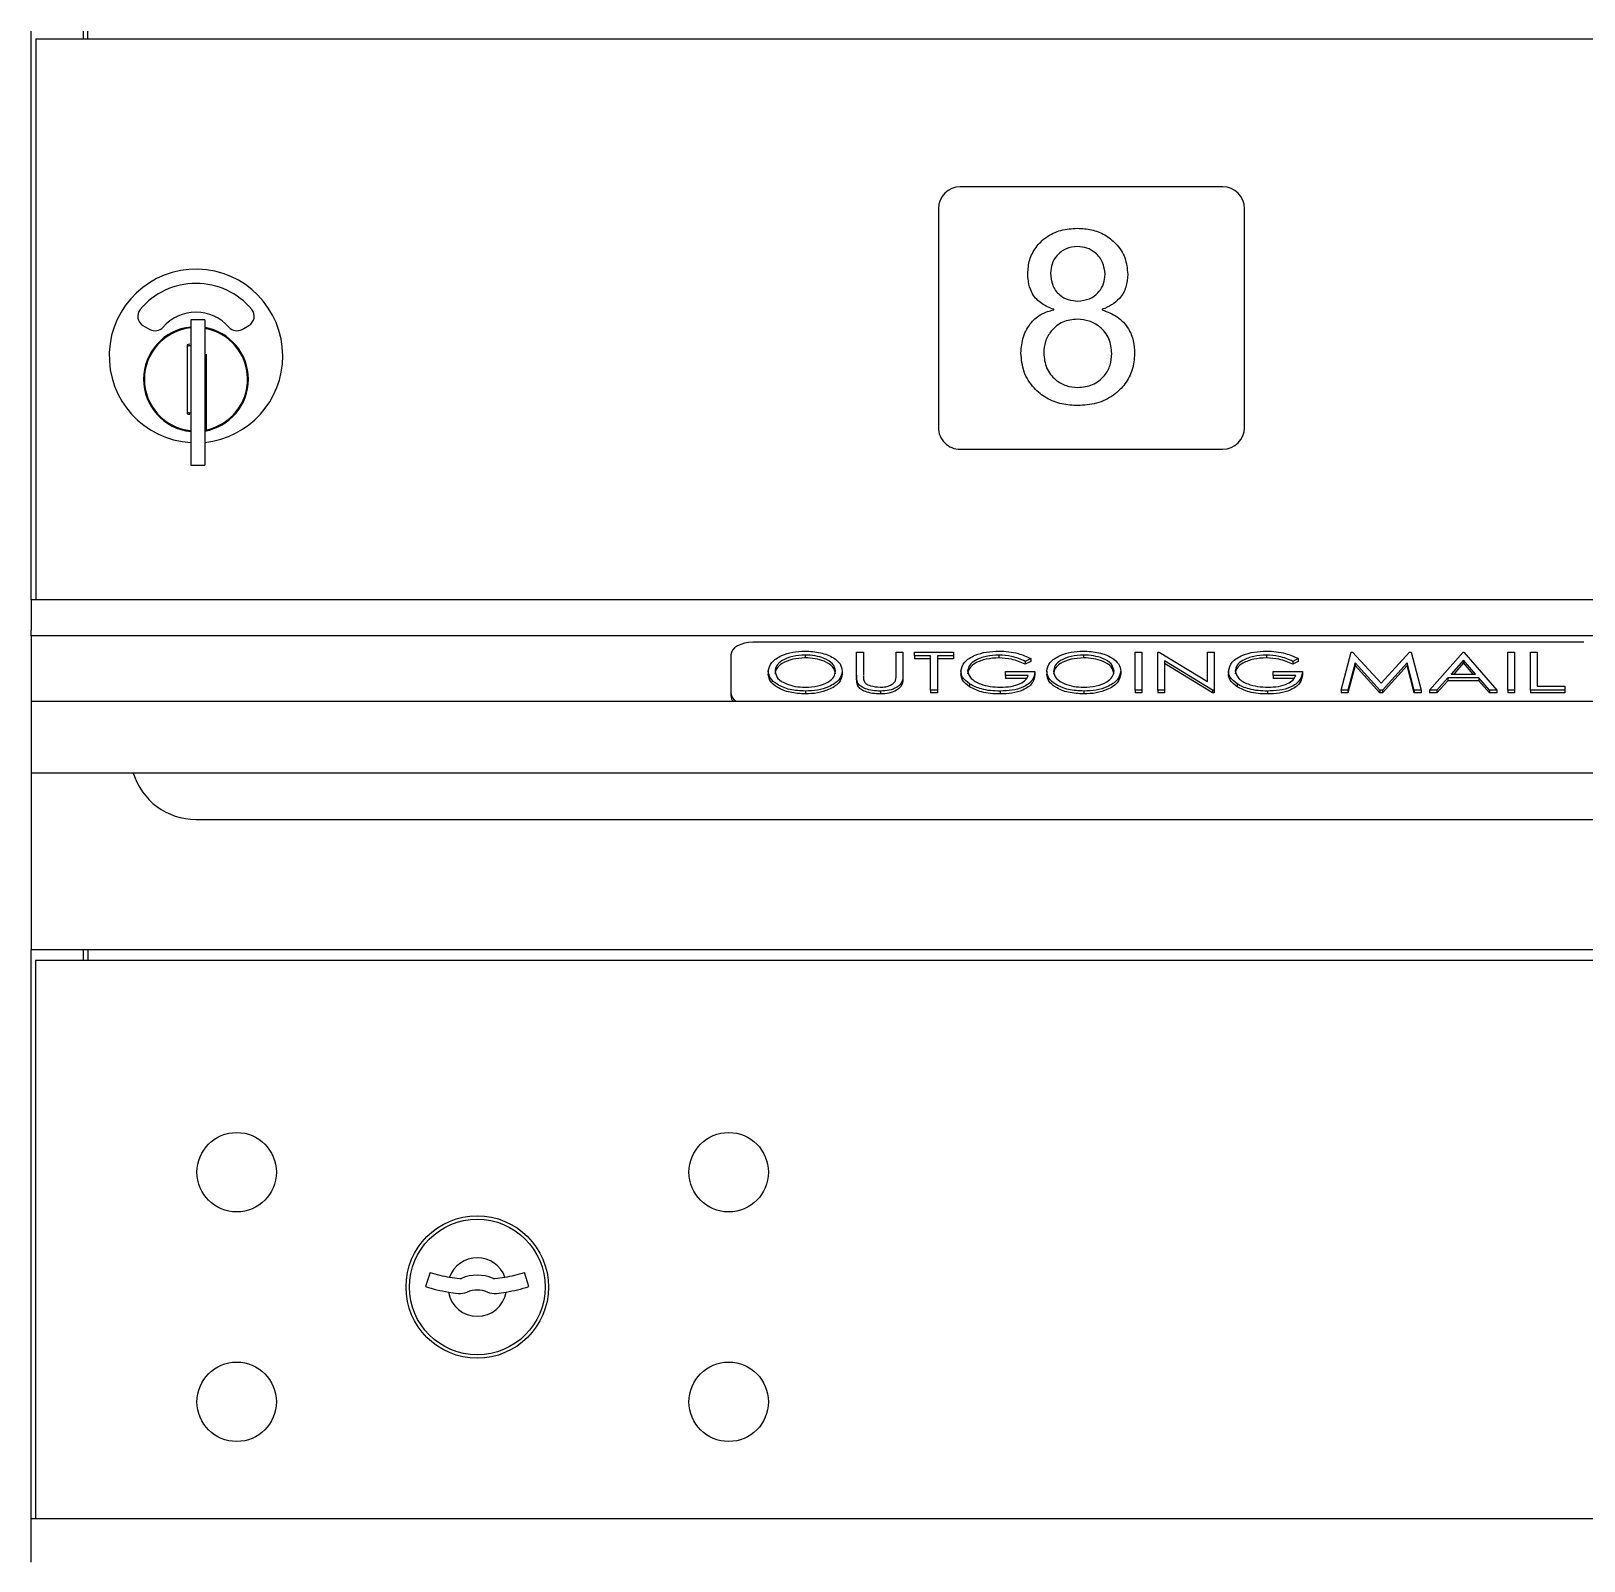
# Model space of a CAD drawing. Header units: millimetres. Extents: x 0 to 0.866, y 0 to 0.56.
# Drawn here: x 0.48255 to 0.52363, y 0.28789 to 0.32837 of the extents above; entities that cross this region are included whole.
import ezdxf

# ---------------------------------------------------------------- set-up
doc = ezdxf.new("R2010")
doc.units = ezdxf.units.MM
doc.layers.add('PRODUCT', color=1, linetype='Continuous')
doc.layers.add('SLD-0', color=179, linetype='Continuous')
doc.styles.add('SLDTEXTSTYLE0', font='SIMPLEX', dxfattribs={"width": 0.75})
doc.styles.add('SLDTEXTSTYLE1', font='SIMPLEX', dxfattribs={"width": 0.97})
doc.dimstyles.new('SLDDIMSTYLE3', dxfattribs={"dimtxt": 0.004629629629629629, "dimasz": 0.003302, "dimexe": 0, "dimexo": 0.0625, "dimgap": 0.001157407407407407, "dimtad": 0, "dimtih": 1, "dimtoh": 1, "dimdec": 0, "dimlfac": 216, "dimrnd": 1e-09, "dimzin": 12, "dimdsep": 46, "dimtxsty": 'SLDTEXTSTYLE0', "dimblk1": 'NONE', "dimblk2": 'NONE', "dimsah": 1, "dimcen": 0.09, "dimadec": 0, "dimazin": 3, "dimtol": 1, "dimtp": 3, "dimtm": 3, "dimtfac": 1, "dimtdec": 3, "dimtofl": 0, "dimtmove": 0, "dimatfit": 3, "dimldrblk": 'NONE', "dimfxl": 0, "dimfrac": 2, "dimtolj": 1, "dimtzin": 0, "dimarcsym": 0})

# ---------------------------------------------------------------- blocks, each defined once
blk = doc.blocks.new('_D_14')
at = {"layer": 'SLD-0'}
for p, q in [((0.5537037037037038, 0.3882316403621315), (0.5895310943376173, 0.3882316403621315)), ((0.5849014647079877, 0.3836020107325018), (0.5849014647079877, 0.2524780886995839)), ((0.587088711896419, 0.2420202559175664), (0.5908063374172314, 0.2473295743937731)), ((0.5849014647079875, 0.1056134259259253), (0.5849014647079877, 0.2367373479588432)), ((0.5115740744173788, 0.1009837962962957), (0.5895310943376172, 0.1009837962962957))]:
    blk.add_line(p, q, dxfattribs=at)
for points in [[(0.584129859769716, 0.3836020107325018), (0.5856730696462592, 0.3836020107325018), (0.5849014647079877, 0.3882316403621315)], [(0.5841298597697159, 0.1056134259259253), (0.5856730696462592, 0.1056134259259253), (0.5849014647079875, 0.1009837962962957)]]:
    blk.add_solid(points, dxfattribs=at)
at = {"layer": 'SLD-0', "attachment_point": 1, "style": 'SLDTEXTSTYLE1'}
for s, insert, char_height in [('3', (0.5867602679556797, 0.2476727266091674), 0.00324074074074074), ('62', (0.5772243431419771, 0.2466426881315658), 0.004629629629629629), ('"', (0.5911883071059411, 0.2466426881315658), 0.004629629629629629), ('4', (0.5895557717928501, 0.2443379103113881), 0.00324074074074074)]:
    blk.add_mtext(s, dxfattribs=dict(at, insert=insert, char_height=char_height))
blk = doc.blocks.new('_NONE')

msp = doc.modelspace()

# ---------------------------------------------------------------- linework, layer by layer
at = {"layer": 'PRODUCT', "linetype": 'Continuous', "lineweight": 15}
for p, q in [((0.4825451510044753, 0.3133217609439273), (0.4825451510044754, 0.3283680572402571)), ((0.4839340397725782, 0.3281597230517151), (0.4839340397725782, 0.3283680524969274)), ((0.4840497805034326, 0.3281597230517151), (0.4840497805034326, 0.3283680524969274)), ((0.4826707649198483, 0.3281597239068903), (0.4826707647981371, 0.3133217635968915)), ((0.4826707649198483, 0.3281597239068903), (0.4833849916307951, 0.3281597239068903)), ((0.4833849916307951, 0.3281597239068903), (0.4843504684890867, 0.3281597239068903)), ((0.4843504684890867, 0.3281597239068903), (0.5386459990587809, 0.3281597239068903)), ((0.5140752435970672, 0.324247686869899), (0.5071307991526229, 0.324247686869899)), ((0.5065520954489193, 0.3236689831661952), (0.5065520954489192, 0.3178819461291583)), ((0.5146539473007711, 0.3178819461291583), (0.5146539473007711, 0.3236689831661952)), ((0.5096048197338833, 0.3209931130014999), (0.5096048197338833, 0.3210062639606899)), ((0.5108899905664923, 0.3210062639606899), (0.5108899905664923, 0.3209931130014999)), ((0.4855057246666422, 0.3205819882644528), (0.4856891725595147, 0.3204760745741206)), ((0.4871400584105394, 0.3207299244251121), (0.486769688040169, 0.3207299244251121)), ((0.486769688040169, 0.3207299244251121), (0.486769688040169, 0.3204937009171106)), ((0.486769688040169, 0.3204937009171106), (0.486769688040169, 0.3203070159188333)), ((0.4871400584105394, 0.3207299244251121), (0.4871400584105394, 0.3204937009171106)), ((0.4871400584105394, 0.3204937009171106), (0.4871400584105394, 0.3203070159188333)), ((0.488127981298601, 0.3204760745741206), (0.4883114291914734, 0.3205819882644528)), ((0.4867476015711841, 0.3200817762579231), (0.4866770954475764, 0.3200667115782225)), ((0.486769688040169, 0.3203070159188333), (0.486769688040169, 0.3173102403369199)), ((0.4871400584105394, 0.3203070159188333), (0.4871400584105394, 0.3173102403369199)), ((0.4866770954475764, 0.3200667115782225), (0.4866770954475764, 0.3182449890857705)), ((0.4871863546975524, 0.3188086281132546), (0.4871863546975524, 0.3198213595947359)), ((0.4871863546975524, 0.3177958966317729), (0.4871863546975524, 0.3188086281132546)), ((0.4866770954475764, 0.3182449890857705), (0.4867476015711774, 0.3182299244060713)), ((0.4871400584105394, 0.3177863874192423), (0.4871863546975524, 0.3177958966317729)), ((0.486769688040169, 0.3173102403369199), (0.486769688040169, 0.3171235553388935)), ((0.4871400584105394, 0.3173102403369199), (0.4871400584105394, 0.3171235553388935)), ((0.5071307991526229, 0.3173032424254545), (0.5140752435970672, 0.3173032424254545)), ((0.486769688040169, 0.3171235553388935), (0.486769688040169, 0.3168873318322055)), ((0.486769688040169, 0.3168873318322055), (0.4871400584105394, 0.3168873318322055)), ((0.4871400584105394, 0.3171235553388935), (0.4871400584105394, 0.3168873318322055)), ((0.5421979287822533, 0.3133217609439273), (0.4825451510044753, 0.3133217609439273)), ((0.4825451510044753, 0.3133217609439273), (0.4825451510044753, 0.3132702655200875)), ((0.4825451510044753, 0.3132702655200875), (0.482545151002325, 0.3125162035200742)), ((0.482545151002325, 0.3123653504479268), (0.482545151002325, 0.3125162035200742)), ((0.5421979266723208, 0.3123653504479268), (0.482545151002325, 0.3123653504479268)), ((0.482545151002325, 0.3123653504479268), (0.482545151002325, 0.3106365778262631)), ((0.5010747890142667, 0.3119289461065911), (0.5010636696365459, 0.3118634629124412)), ((0.501063669522997, 0.3118634631333066), (0.501063669522997, 0.3108565186888621)), ((0.501107720732602, 0.3119919088360303), (0.5010747890142667, 0.3119289461065911)), ((0.5011611991271608, 0.3120499392767689), (0.501107720732602, 0.3119919088360303)), ((0.5012331681723114, 0.3121008048620047), (0.5011611991271608, 0.3120499392767689)), ((0.5013208629617228, 0.312142544626737), (0.5012331681723114, 0.3121008048620047)), ((0.5014209129170484, 0.3121735615523775), (0.5013208629617228, 0.312142544626737)), ((0.501529473514799, 0.312192660591003), (0.5014209129170484, 0.3121735615523775)), ((0.5016423729513158, 0.3121991138497877), (0.501529473514799, 0.312192660591003)), ((0.5236331139674412, 0.3121991112814547), (0.5016423732267005, 0.3121991112814547)), ((0.5030269799191809, 0.311861431330972), (0.5030269799191809, 0.3117860075109163)), ((0.5043885333262023, 0.3119388921645329), (0.5045665954667441, 0.3119388921645329)), ((0.5043885333262023, 0.3113307322764676), (0.5043885333262023, 0.3119388921645329)), ((0.5045665954667441, 0.3119388921645329), (0.5045665954667441, 0.311335572220556)), ((0.5054346511179034, 0.311335572220556), (0.5054346511179034, 0.3119388921645329)), ((0.5054346511179034, 0.3119388921645329), (0.5056127132584453, 0.3119388921645329)), ((0.5056127132584453, 0.3119388921645329), (0.5056127132584453, 0.3113307322764676)), ((0.5059243247204115, 0.311835612863797), (0.5059243247204115, 0.3119388921645329)), ((0.5059243247204115, 0.3119388921645329), (0.5069481847445448, 0.3119388921645329)), ((0.5069481847445448, 0.3119388921645329), (0.5069481847445448, 0.311835612863797)), ((0.5081535861282873, 0.311861431330972), (0.5081535861282873, 0.3117860075109163)), ((0.5103943227122428, 0.311861431330972), (0.5103943227122428, 0.3117860075109163)), ((0.5117558761192641, 0.3119388921645329), (0.5119339382598059, 0.3119388921645329)), ((0.5117558761192641, 0.3109319447845292), (0.5117558761192641, 0.3119388921645329)), ((0.5119339382598059, 0.3119388921645329), (0.5119339382598059, 0.3109319447845292)), ((0.5123568385596109, 0.3119388921645329), (0.5123943983726302, 0.3119388921645329)), ((0.5123568385596109, 0.3109319447845292), (0.5123568385596109, 0.3119388921645329)), ((0.5123943983726302, 0.3119388921645329), (0.5136700495621248, 0.3111590745063863)), ((0.5136700495621248, 0.3111590745063863), (0.5136700495621248, 0.3119388921645329)), ((0.5136700495621248, 0.3119388921645329), (0.5138481144186845, 0.3119388921645329)), ((0.5138481144186845, 0.3119388921645329), (0.5138481144186845, 0.3109319447845292)), ((0.5152315779429687, 0.311861431330972), (0.5152315779429687, 0.3117860075109163)), ((0.5172090454694653, 0.3109319447845292), (0.5174702286250947, 0.3119388921645329)), ((0.5174702286250947, 0.3119388921645329), (0.5175137012093155, 0.3119388921645329)), ((0.5175137012093155, 0.3119388921645329), (0.5182662935029596, 0.31111267948679)), ((0.5182662935029596, 0.31111267948679), (0.5190178428456889, 0.3119388921645329)), ((0.5190178428456889, 0.3119388921645329), (0.5190616630802146, 0.3119388921645329)), ((0.5190616630802146, 0.3119388921645329), (0.5193235415364538, 0.3109319447845292)), ((0.5195461192121308, 0.3109319447845292), (0.5204364326308581, 0.3119388921645329)), ((0.5204364326308581, 0.3119388921645329), (0.5204586903984257, 0.3119388921645329)), ((0.5204586903984257, 0.3119388921645329), (0.5213267460495851, 0.3109319447845292)), ((0.5216160970279656, 0.3119388921645329), (0.5217941591685076, 0.3119388921645329)), ((0.5216160970279656, 0.3109319447845292), (0.5216160970279656, 0.3119388921645329)), ((0.5217941591685076, 0.3119388921645329), (0.5217941591685076, 0.3109319447845292)), ((0.5222170594683124, 0.3119388921645329), (0.5223951216088544, 0.3119388921645329)), ((0.5222170594683124, 0.3109319447845292), (0.5222170594683124, 0.3119388921645329)), ((0.5223951216088544, 0.3119388921645329), (0.5223951216088544, 0.3110352240852651)), ((0.5063472223041983, 0.311835612863797), (0.5059243247204115, 0.311835612863797)), ((0.5059243247204115, 0.311835612863797), (0.5059243247204115, 0.3117601890437415)), ((0.5063472223041983, 0.3117601890437415), (0.5059243247204115, 0.3117601890437415)), ((0.5063472223041983, 0.3109319447845292), (0.5063472223041983, 0.311835612863797)), ((0.5069481847445448, 0.311835612863797), (0.5065252844447402, 0.311835612863797)), ((0.5065252844447402, 0.311835612863797), (0.5065252844447402, 0.3109319447845292)), ((0.5069481847445448, 0.3117601890437415), (0.5065252844447402, 0.3117601890437415)), ((0.5069481847445448, 0.311835612863797), (0.5069481847445448, 0.3117601890437415)), ((0.5089959047928119, 0.3117670334091191), (0.5088508802953078, 0.3116936085783166)), ((0.5088508802953078, 0.3116936085783166), (0.5088508802953078, 0.311618179326225)), ((0.5089959047928119, 0.3116916041570275), (0.5088508802953078, 0.311618179326225)), ((0.5089959047928119, 0.3117670334091191), (0.5089959047928119, 0.3116916041570275)), ((0.5138074230369031, 0.3109319447845292), (0.5125349007001527, 0.3117097471573144)), ((0.5125349007001527, 0.3117097471573144), (0.5125349007001527, 0.3109319447845292)), ((0.5138074230369031, 0.3108565209644736), (0.5125349007001527, 0.3116343179052228)), ((0.5160738966074934, 0.3117670334091191), (0.5159288721099893, 0.3116936085783166)), ((0.5159288721099893, 0.3116936085783166), (0.5159288721099893, 0.311618179326225)), ((0.5160738966074934, 0.3116916041570275), (0.5159288721099893, 0.311618179326225)), ((0.5160738966074934, 0.3117670334091191), (0.5160738966074934, 0.3116916041570275)), ((0.5175762999923421, 0.3116548781615362), (0.5173888485775499, 0.3109319447845292)), ((0.5175762999923421, 0.3115794543414807), (0.5173888485775499, 0.3108565209644736)), ((0.5182349941114466, 0.3109319447845292), (0.5175762999923421, 0.3116548781615362)), ((0.5175762999923421, 0.3116548781615362), (0.5175762999923421, 0.3115794543414807)), ((0.5182349941114466, 0.3108565209644736), (0.5175762999923421, 0.3115794543414807)), ((0.518956287013577, 0.3116548781615362), (0.5182989834956923, 0.3109319447845292)), ((0.518956287013577, 0.3115794543414807), (0.5182989834956923, 0.3108565209644736)), ((0.518956287013577, 0.3116548781615362), (0.518956287013577, 0.3115794543414807)), ((0.5191444337289791, 0.3109319447845292), (0.518956287013577, 0.3116548781615362)), ((0.5191444337289791, 0.3108565209644736), (0.518956287013577, 0.3115794543414807)), ((0.5204454742548037, 0.3117266896776424), (0.5201196064143184, 0.311357963073006)), ((0.5204454742548037, 0.3116512604255509), (0.5201862656442652, 0.311357963073006)), ((0.5207636910725628, 0.311357963073006), (0.5204454742548037, 0.3117266896776424)), ((0.5204454742548037, 0.3117266896776424), (0.5204454742548037, 0.3116512604255509)), ((0.520698596268988, 0.311357963073006), (0.5204454742548037, 0.3116512604255509)), ((0.5020514595835367, 0.3114309805011075), (0.5020514595835367, 0.3113555512490158)), ((0.5040101512775509, 0.3114358204451961), (0.5040101512775509, 0.3113603966251405)), ((0.5043885333262023, 0.3113307322764676), (0.5043885333262023, 0.3112553030243758)), ((0.5044226166361726, 0.3111185297895772), (0.5044226166361726, 0.3110431005374855)), ((0.5056127132584453, 0.3113307322764676), (0.5056127132584453, 0.3112553030243758)), ((0.5071485046526546, 0.3114358204451961), (0.5071485046526546, 0.3113603966251405)), ((0.507376995099533, 0.311096540907792), (0.507376995099533, 0.3110211170877365)), ((0.5083281690497621, 0.3113192326562257), (0.5083281690497621, 0.3114225065249255)), ((0.5083281690497621, 0.3114225065249255), (0.5091071936306506, 0.3114225065249256)), ((0.5089291314901087, 0.3113192326562257), (0.5083281690497621, 0.3113192326562257)), ((0.5083281690497621, 0.3113192326562257), (0.5083281690497621, 0.311243803404134)), ((0.5088833964628882, 0.311243803404134), (0.5083281690497621, 0.311243803404134)), ((0.5091071936306506, 0.3114225065249256), (0.5091071936306506, 0.3113470827048699)), ((0.5094188050926167, 0.3114309805011075), (0.5094188050926167, 0.3113555512490158)), ((0.5113774940706128, 0.3114358204451961), (0.5113774940706128, 0.3113603966251405)), ((0.514226496467336, 0.3114358204451961), (0.514226496467336, 0.3113603966251405)), ((0.5144549869142147, 0.311096540907792), (0.5144549869142147, 0.3110211170877365)), ((0.5154061608644436, 0.3113192326562257), (0.5154061608644436, 0.3114225065249255)), ((0.5154061608644436, 0.3114225065249255), (0.516185185445332, 0.3114225065249255)), ((0.5160071233047901, 0.3113192326562257), (0.5154061608644436, 0.3113192326562257)), ((0.5154061608644436, 0.3113192326562257), (0.5154061608644436, 0.311243803404134)), ((0.5159613882775695, 0.311243803404134), (0.5154061608644436, 0.311243803404134)), ((0.516185185445332, 0.3114225065249255), (0.516185185445332, 0.3113470827048699)), ((0.520028139075895, 0.3112546837722704), (0.5197429626171914, 0.3109319447845292)), ((0.520028139075895, 0.3111792599522146), (0.5197429626171914, 0.3108565209644736)), ((0.5208523744925289, 0.3112546837722704), (0.520028139075895, 0.3112546837722704)), ((0.520028139075895, 0.3112546837722704), (0.520028139075895, 0.3111792599522146)), ((0.5208523744925289, 0.3111792599522146), (0.520028139075895, 0.3111792599522146)), ((0.5201196064143184, 0.311357963073006), (0.5207636910725628, 0.311357963073006)), ((0.5211305979451345, 0.3109319447845292), (0.5208523744925289, 0.3112546837722704)), ((0.5208523744925289, 0.3112546837722704), (0.5208523744925289, 0.3111792599522146)), ((0.5211305979451345, 0.3108565209644736), (0.5208523744925289, 0.3111792599522146)), ((0.482545151002325, 0.3106365778262631), (0.482545151002325, 0.309965281383606)), ((0.482545151002325, 0.3106365778262631), (0.5421979266723208, 0.3106365778262631)), ((0.501063669522997, 0.3108565186888621), (0.501063669522997, 0.3107810912375494)), ((0.503033935641297, 0.3109061263173542), (0.503033935641297, 0.3108306970652626)), ((0.5050194045568425, 0.3109061263173542), (0.5050194045568425, 0.3108306970652626)), ((0.5065252844447402, 0.3109319447845292), (0.5063472223041983, 0.3109319447845292)), ((0.5063472223041983, 0.3109319447845292), (0.5063472223041983, 0.3108565209644736)), ((0.5065252844447402, 0.3108565209644736), (0.5063472223041983, 0.3108565209644736)), ((0.5065252844447402, 0.3109319447845292), (0.5065252844447402, 0.3108565209644736)), ((0.5081841902191907, 0.3109061263173544), (0.5081841902191907, 0.3108306970652626)), ((0.5104012784343589, 0.3109061263173544), (0.5104012784343589, 0.3108306970652626)), ((0.5119339382598059, 0.3109319447845292), (0.5117558761192641, 0.3109319447845292)), ((0.5117558761192641, 0.3109319447845292), (0.5117558761192641, 0.3108565209644736)), ((0.5119339382598059, 0.3108565209644736), (0.5117558761192641, 0.3108565209644736)), ((0.5119339382598059, 0.3109319447845292), (0.5119339382598059, 0.3108565209644736)), ((0.5123568385596109, 0.3109319447845292), (0.5123568385596109, 0.3108565209644736)), ((0.5125349007001527, 0.3109319447845292), (0.5123568385596109, 0.3109319447845292)), ((0.5125349007001527, 0.3108565209644736), (0.5123568385596109, 0.3108565209644736)), ((0.5125349007001527, 0.3109319447845292), (0.5125349007001527, 0.3108565209644736)), ((0.5138074230369031, 0.3109319447845292), (0.5138074230369031, 0.3108565209644736)), ((0.5138481144186845, 0.3109319447845292), (0.5138074230369031, 0.3109319447845292)), ((0.5138481144186845, 0.3108565209644736), (0.5138074230369031, 0.3108565209644736)), ((0.5138481144186845, 0.3109319447845292), (0.5138481144186845, 0.3108565209644736)), ((0.5152621820338722, 0.3109061263173544), (0.5152621820338722, 0.3108306970652626)), ((0.5173888485775499, 0.3109319447845292), (0.5172090454694653, 0.3109319447845292)), ((0.5172090454694653, 0.3109319447845292), (0.5172090454694653, 0.3108565209644736)), ((0.5173888485775499, 0.3108565209644736), (0.5172090454694653, 0.3108565209644736)), ((0.5173888485775499, 0.3109319447845292), (0.5173888485775499, 0.3108565209644736)), ((0.5182989834956923, 0.3109319447845292), (0.5182349941114466, 0.3109319447845292)), ((0.5182349941114466, 0.3109319447845292), (0.5182349941114466, 0.3108565209644736)), ((0.5182989834956923, 0.3108565209644736), (0.5182349941114466, 0.3108565209644736)), ((0.5182989834956923, 0.3109319447845292), (0.5182989834956923, 0.3108565209644736)), ((0.5191444337289791, 0.3109319447845292), (0.5191444337289791, 0.3108565209644736)), ((0.5193235415364538, 0.3109319447845292), (0.5191444337289791, 0.3109319447845292)), ((0.5193235415364538, 0.3108565209644736), (0.5191444337289791, 0.3108565209644736)), ((0.5193235415364538, 0.3109319447845292), (0.5193235415364538, 0.3108565209644736)), ((0.5197429626171914, 0.3109319447845292), (0.5195461192121308, 0.3109319447845292)), ((0.5195461192121308, 0.3109319447845292), (0.5195461192121308, 0.3108565209644736)), ((0.5197429626171914, 0.3108565209644736), (0.5195461192121308, 0.3108565209644736)), ((0.5197429626171914, 0.3109319447845292), (0.5197429626171914, 0.3108565209644736)), ((0.5213267460495851, 0.3109319447845292), (0.5211305979451345, 0.3109319447845292)), ((0.5211305979451345, 0.3109319447845292), (0.5211305979451345, 0.3108565209644736)), ((0.5213267460495851, 0.3108565209644736), (0.5211305979451345, 0.3108565209644736)), ((0.5213267460495851, 0.3109319447845292), (0.5213267460495851, 0.3108565209644736)), ((0.5216160970279656, 0.3109319447845292), (0.5216160970279656, 0.3108565209644736)), ((0.5217941591685076, 0.3109319447845292), (0.5216160970279656, 0.3109319447845292)), ((0.5217941591685076, 0.3108565209644736), (0.5216160970279656, 0.3108565209644736)), ((0.5217941591685076, 0.3109319447845292), (0.5217941591685076, 0.3108565209644736)), ((0.5222170594683124, 0.3109319447845292), (0.5222170594683124, 0.3108565209644736)), ((0.5231296306546072, 0.3109319447845292), (0.5222170594683124, 0.3109319447845292)), ((0.5231296306546072, 0.3108565209644736), (0.5222170594683124, 0.3108565209644736)), ((0.5223951216088544, 0.3110352240852651), (0.5231296306546072, 0.3110352240852651)), ((0.5231296306546072, 0.3110352240852651), (0.5231296306546072, 0.3109319447845292)), ((0.5231296306546072, 0.3109319447845292), (0.5231296306546072, 0.3108565209644736)), ((0.482545151002325, 0.309965281383606), (0.482545151002325, 0.3087395859133151)), ((0.5421979266723208, 0.3087395859133151), (0.482545151002325, 0.3087395859133151)), ((0.482545151002325, 0.3087395859133151), (0.4825451510044753, 0.3041550942772604)), ((0.4869085769304013, 0.3075115757587419), (0.5378345028563274, 0.3075115757587419)), ((0.4825451510044753, 0.3041550942772604), (0.4825451510044753, 0.3040654418846691)), ((0.4825451510044749, 0.2890162053883717), (0.4825451510044753, 0.3040654418846691)), ((0.5421979287822533, 0.3040654418846691), (0.4825451510044753, 0.3040654418846691)), ((0.4839340397725782, 0.3037847216708482), (0.4839340397725782, 0.3040624996965006)), ((0.4840497805034326, 0.3040624996965006), (0.4840497805034326, 0.3037847216708482)), ((0.4826655215253747, 0.3037847216708482), (0.5395357999995414, 0.3037847239068903)), ((0.4826655215253747, 0.3037847216708482), (0.4826655215253747, 0.2890162053644286)), ((0.493101878272162, 0.2955264832362503), (0.492985790309199, 0.2951504773729021)), ((0.4957172717906805, 0.2951504773729021), (0.4956011838277175, 0.2955264832362503)), ((0.4825451510044749, 0.2889467609439234), (0.4825451510044749, 0.2890162053883717)), ((0.4825451510044749, 0.2890162053883717), (0.5408784843378085, 0.2890162053883717)), ((0.4825451510044749, 0.2879291683513387), (0.4825451510044749, 0.2889467609439234)), ((0.4825451510044749, 0.2878597239068904), (0.4825451510044749, 0.2879291683513387))]:
    msp.add_line(p, q, dxfattribs=at)
for centre, radius in [((0.4879857903003446, 0.2981782424254089), 0.001050925925925872), ((0.5010043088188632, 0.2981782424254089), 0.001050925925925816), ((0.4943515310499397, 0.2951412053948619), 0.001884259250404807), ((0.4943515310499397, 0.2951412053948619), 0.00179398148148141), ((0.4879857903003446, 0.2921041683513348), 0.001050925925925872), ((0.5010043088188632, 0.2921041683513348), 0.001050925925925816)]:
    msp.add_circle(centre, radius, dxfattribs=at)
for centre, radius, start, end in [((0.5071307991526229, 0.3236689831661952), 0.0005787037037037202, 90, 180), ((0.5140752435970672, 0.3236689831661952), 0.0005787037037038312, 0, 90), ((0.4869085769290577, 0.319772051133114), 0.002296296296296417, 359.9999999999981, 266.5324130245659), ((0.4869085769290577, 0.319772051133114), 0.001921296296296363, 39.7305008036322, 140.2694991963668), ((0.485644613555531, 0.3208225508766152), 0.0002777777777778509, 140.2694991963652, 240.0000000000201), ((0.4869085769290577, 0.319772051133114), 0.001157407407407483, 41.1599368721763, 138.8400631278079), ((0.4881725403025844, 0.3208225508766152), 0.0002777777777778509, 300.0000000000014, 39.73050080363477), ((0.4869085769290579, 0.3191558503319972), 0.001388888888889347, 95.73917047726667, 264.2608295227396), ((0.4869085769290579, 0.3191558503319972), 0.001365740740740708, 95.83677960116195, 180), ((0.4858280614484036, 0.320716637186283), 0.0002777777777778164, 240.0000000000002, 318.8400631278317), ((0.4869085769290579, 0.3191558503319972), 0.001388888888888773, 359.9999999999848, 80.40593177312927), ((0.4869085769290579, 0.3191558503319972), 0.001365740740740733, 281.7352570766919, 80.24174340461228), ((0.487989092409712, 0.320716637186283), 0.0002777777777778441, 221.159936872213, 300.0000000000113), ((0.4869085769290579, 0.3191558503319972), 0.0009398148148142295, 99.862489164496, 104.2589930414812), ((0.4869085769290579, 0.3191558503319972), 0.0009027777777777643, 98.84988309842704, 104.8571655449252), ((0.4869085769290577, 0.319772051133114), 0.002296296296296455, 275.7856114264433, 359.9999999999981), ((0.4869085769290579, 0.3191558503319972), 0.001365740740740819, 180, 264.1632203988393), ((0.4869085769290579, 0.3191558503319972), 0.001388888888889206, 279.5940682268598, 359.9999999999848), ((0.4869085769290579, 0.3191558503319972), 0.0009027777777778148, 255.1428344550723, 261.1501169015743), ((0.4869085769290579, 0.3191558503319972), 0.0009398148148153891, 255.7410069585396, 260.1375108351014), ((0.5071307991526229, 0.3178819461291583), 0.0005787037037038312, 180, 270.0000000000008), ((0.5140752435970672, 0.3178819461291583), 0.0005787037037038312, 270.0000000000008, 0), ((0.5013438996275098, 0.3108813542106305), 0.0002813281677158171, 185.0641728357784, 240.4672647752024), ((0.5012976786841643, 0.3107891410012915), 0.0002341474437599128, 181.9700457158325, 220.6599893198365), ((0.4869085769304013, 0.309247686869853), 0.001736111111111141, 197.0177296832605, 270.0000000000008), ((0.4943515310499397, 0.2951412053948619), 0.0007754629629630461, 19.60705666032322, 160.3929433396365), ((0.4943515310499397, 0.2995740757652323), 0.004236111111111077, 252.8424626283025, 260.0699594501346), ((0.4943515310499397, 0.294365742431899), 0.00108796296296299, 67.38263173063868, 112.6173682693602), ((0.4943515310499397, 0.2995740757652323), 0.004236111111111175, 279.9300405498689, 287.1575373716991), ((0.4943515310499397, 0.2995740757652323), 0.004629629629629701, 252.8424626283035, 260.5023701478366), ((0.4943515310499397, 0.2995740757652323), 0.004236111111111189, 260.0699594501346, 263.7093738036509), ((0.4938975187071749, 0.2954555058063846), 9.259259259267352e-05, 263.709373803655, 292.617368269339), ((0.4943515310499397, 0.294365742431899), 0.0006944444444444684, 67.38263173063824, 112.6173682693551), ((0.4948055433927047, 0.2954555058063846), 9.259259259261835e-05, 247.3826317306124, 276.2906261963504), ((0.4943515310499397, 0.2995740757652323), 0.004236111111111175, 276.2906261963523, 279.9300405498689), ((0.4943515310499397, 0.2995740757652323), 0.004629629629629734, 279.4976298521671, 287.1575373716995), ((0.4943515310499397, 0.2951412053948619), 0.000775462962963042, 189.8980221217152, 350.1019778782886), ((0.4943515310499397, 0.2995740757652323), 0.004629629629629631, 260.5023701478366, 263.7093738036515), ((0.4938975187071749, 0.2954555058063846), 0.0004861111111111394, 263.7093738036577, 292.6173682693642), ((0.4948055433927047, 0.2954555058063846), 0.0004861111111111206, 247.382631730635, 276.2906261963503), ((0.4943515310499397, 0.2995740757652323), 0.004629629629629658, 276.2906261963521, 279.4976298521671)]:
    msp.add_arc(centre, radius, start, end, dxfattribs=at)
for points, knots in [([(0.5089171375545897, 0.3219476032097155), (0.5089262439590029, 0.3220721207699186), (0.5089444494871792, 0.3223210563374493), (0.5091228680992362, 0.3226582205135814), (0.5094054887637576, 0.322937342510678), (0.5097906853073113, 0.3231230076896295), (0.5100837841420426, 0.3231404352962267), (0.5102304952220759, 0.3231491587119598)], [0, 0, 0, 0, 0.1867208148663863, 0.3732923448122033, 0.5600283560456784, 0.7797715056502544, 1, 1, 1, 1]), ([(0.5102304952220759, 0.3231491587119598), (0.5103561082512593, 0.3231425290365615), (0.5106071114903422, 0.3231292814458467), (0.5109644714795475, 0.3229910102704327), (0.5112769521539985, 0.3227403170196663), (0.5115192703301661, 0.3223793530474347), (0.5115481836345345, 0.3220827441033612), (0.511562639586117, 0.3219344468184893)], [0, 0, 0, 0, 0.1871107372464936, 0.3738895671999596, 0.5606558063906657, 0.7803385489942225, 1, 1, 1, 1]), ([(0.5102351912172101, 0.3226681627869842), (0.5101299431574675, 0.322657372164724), (0.5099195436654006, 0.3226358008269888), (0.5096851312996779, 0.3224441902804087), (0.5095410631666135, 0.3222112576306502), (0.5095259438319529, 0.3220461076581226), (0.5095183878928449, 0.3219635733955969)], [0, 0, 0, 0, 0.2795818334031449, 0.5589069849172494, 0.7795622599996397, 1, 1, 1, 1]), ([(0.5109613892478616, 0.3219325673340285), (0.5109497448535764, 0.3220407631543409), (0.5109264614645623, 0.3222571046240919), (0.5107293650543119, 0.322497728795893), (0.5104900185485849, 0.3226464142839965), (0.5103201602261307, 0.32266091101876), (0.5102351912172101, 0.3226681627869842)], [0, 0, 0, 0, 0.2797102330508708, 0.5592907632464739, 0.7795419940102196, 1, 1, 1, 1]), ([(0.5096048197338833, 0.32100626396069), (0.5094943266330393, 0.3210491421308661), (0.5092737484049585, 0.3211347401521776), (0.5090414701783242, 0.3213825296765071), (0.5089313620785968, 0.3216695603899412), (0.5089218805244843, 0.3218548936945888), (0.5089171375545897, 0.3219476032097155)], [0, 0, 0, 0, 0.2801684173709879, 0.5593023690704179, 0.7795492625638877, 1, 1, 1, 1]), ([(0.5095183878928449, 0.3219635733955969), (0.5095275848853359, 0.3218543203073411), (0.5095459391930756, 0.321636285465478), (0.5097385089612797, 0.3213865084184649), (0.509985564955509, 0.3212461718995251), (0.5101563346169965, 0.3212321658424738), (0.5102417694128231, 0.3212251587159496)], [0, 0, 0, 0, 0.2801618165163754, 0.5591149718090583, 0.7794284884192484, 0.9999999999999999, 0.9999999999999999, 0.9999999999999999, 0.9999999999999999]), ([(0.5102417694128231, 0.3212251587159496), (0.5103474568168909, 0.3212363404206034), (0.5105588365388769, 0.321258704349795), (0.5107981276806088, 0.3214471940666491), (0.5109410992142226, 0.3216834403096454), (0.5109546230599149, 0.3218494900804583), (0.5109613892478616, 0.3219325673340285)], [0, 0, 0, 0, 0.2797011507017695, 0.5594153058831852, 0.7795687029674383, 1, 1, 1, 1]), ([(0.511562639586117, 0.3219344468184893), (0.5115544756406011, 0.3218188856790668), (0.5115381695296102, 0.3215880716980121), (0.5113721947710953, 0.3213012516946283), (0.5111409362398663, 0.3211110454879673), (0.5109736667964051, 0.3210412026908509), (0.5108899905664923, 0.32100626396069)], [0, 0, 0, 0, 0.28002135389904, 0.5592956576634944, 0.7795384673387643, 1, 1, 1, 1]), ([(0.5087367640827238, 0.3198497997893986), (0.5087491665291111, 0.3199962319049828), (0.5087739571350138, 0.3202889274551676), (0.5089803421045339, 0.3206512665010137), (0.5092690343650838, 0.3209050665827533), (0.5094928740048073, 0.3209637596661406), (0.5096048197338833, 0.3209931130014999)], [0, 0, 0, 0, 0.2801547971632847, 0.5599868728626587, 0.7799425053527135, 1, 1, 1, 1]), ([(0.5108899905664923, 0.3209931130014999), (0.5110263598862708, 0.320939881193997), (0.5112985521330197, 0.3208336308635981), (0.511586000591492, 0.3205288349069434), (0.5117248801397933, 0.3201754196837335), (0.5117369669115803, 0.319946509120336), (0.5117430157740007, 0.3198319501190563)], [0, 0, 0, 0, 0.2802414443976904, 0.5593600415895711, 0.7794803664359995, 1, 1, 1, 1]), ([(0.5102304952220759, 0.3207441573589382), (0.510097395821363, 0.3207310635998349), (0.50983145256692, 0.3207049012212658), (0.509537709857864, 0.3204584981990329), (0.5093637543121402, 0.3201604264990823), (0.5093465962406122, 0.3199521115688236), (0.5093380144209791, 0.3198479203049377)], [0, 0, 0, 0, 0.2797788705506062, 0.559020573797543, 0.779438738708407, 1, 1, 1, 1]), ([(0.5111417654357454, 0.3198366433981724), (0.5111281758162444, 0.319971864320903), (0.5111010094197235, 0.3202421783797005), (0.510851486426188, 0.3205416774399993), (0.51054804414274, 0.3207181699673682), (0.5103363660040695, 0.320735493164893), (0.5102304952220759, 0.3207441573589382)], [0, 0, 0, 0, 0.2797558639311151, 0.5592473525884066, 0.7795576447322989, 1, 1, 1, 1]), ([(0.5102417694128231, 0.3184594049871605), (0.5100987244471653, 0.3184670016119061), (0.5098128126104097, 0.3184821854034095), (0.5094067554472154, 0.3186415794185963), (0.5090506647229218, 0.3189272266702632), (0.5087818460340774, 0.3193431755574552), (0.508751796490942, 0.3196808678323915), (0.5087367640827238, 0.3198497997893986)], [0, 0, 0, 0, 0.1870763542050428, 0.3739197936702114, 0.5606996812247048, 0.7802381988792388, 1, 1, 1, 1]), ([(0.5093380144209791, 0.3198479203049377), (0.5093522654403823, 0.3197134907175377), (0.509380758073721, 0.3194447202643277), (0.5096230756501833, 0.3191416940510668), (0.5099260536649305, 0.3189648919203361), (0.510137113131277, 0.3189485714802168), (0.5102427064390356, 0.3189404063441719)], [0, 0, 0, 0, 0.279752248396453, 0.5593198643418231, 0.7795271920601435, 1, 1, 1, 1]), ([(0.5117430157740007, 0.3198319501190563), (0.511732232372724, 0.3196899199508323), (0.5117106762139244, 0.3194059998052293), (0.511505181063062, 0.3190222267777685), (0.5111812901416715, 0.3187057459950223), (0.5107433083335035, 0.3184919278215119), (0.5104090659715287, 0.3184702535136497), (0.5102417694128231, 0.3184594049871605)], [0, 0, 0, 0, 0.1867336905107883, 0.3732830655753412, 0.5600708688274675, 0.779804602610502, 1, 1, 1, 1]), ([(0.5102427064390356, 0.3189404063441719), (0.5103761498703817, 0.3189541190709979), (0.5106428645197115, 0.3189815268279013), (0.5109460188084081, 0.3192197275435821), (0.511118877966673, 0.3195223113764529), (0.5111341298685489, 0.3197317780123904), (0.5111417654357454, 0.3198366433981724)], [0, 0, 0, 0, 0.2798530312915092, 0.5593449025700525, 0.7793946201408508, 1, 1, 1, 1]), ([(0.5020514595835367, 0.3114309805011075), (0.5020701789757765, 0.3115114600278119), (0.5021076303596618, 0.3116724732493376), (0.5023732123301902, 0.311848015105633), (0.5026913634886901, 0.3119478012659317), (0.502909534699566, 0.3119590737186425), (0.5030186335958453, 0.3119647106317078)], [0, 0, 0, 0, 0.2793484206647204, 0.5588848615435287, 0.7794155583386543, 1, 1, 1, 1]), ([(0.5030269799191809, 0.311861431330972), (0.5029140473851867, 0.3118536622441562), (0.5026882150987549, 0.3118381263257012), (0.5024222271049704, 0.3117299997089863), (0.5022561336517515, 0.3115864402959745), (0.5022383943409315, 0.311483069366604), (0.5022295244400966, 0.3114313824717726)], [0, 0, 0, 0, 0.27988118239486, 0.5596811221170592, 0.7798344692069192, 1, 1, 1, 1]), ([(0.5030186335958453, 0.3119647106317078), (0.5031597309758922, 0.3119571872223597), (0.5034417064156048, 0.3119421520979768), (0.5037694984871058, 0.3118053282628752), (0.5039788364904914, 0.3116286586737543), (0.5039997112205703, 0.311500110906133), (0.5040101512775509, 0.3114358204451961)], [0, 0, 0, 0, 0.2800899543571833, 0.5597445396413361, 0.7798154958256653, 1, 1, 1, 1]), ([(0.503832086420991, 0.3114360214305286), (0.5038167558424844, 0.3115018883605584), (0.5037860788608015, 0.3116336902103816), (0.5035556226318677, 0.3117706462306536), (0.503293820820409, 0.3118475649397272), (0.503115913453348, 0.3118568098985983), (0.5030269799191809, 0.311861431330972)], [0, 0, 0, 0, 0.2791198443922119, 0.5585278044161608, 0.77931390229444, 1, 1, 1, 1]), ([(0.5071485046526546, 0.3114358204451961), (0.5071688459150823, 0.3115178524037071), (0.5072095473338449, 0.3116819925158126), (0.5074902458297855, 0.3118571356602456), (0.5078212275086295, 0.3119508845173277), (0.5080439117095763, 0.311960099979963), (0.5081553243798118, 0.3119647106317078)], [0, 0, 0, 0, 0.2791842349092728, 0.5586277890691934, 0.7791740214238703, 1, 1, 1, 1]), ([(0.5081535861282873, 0.311861431330972), (0.5080396485031294, 0.3118542082215167), (0.5078118867488168, 0.3118397691977187), (0.5075375618735577, 0.3117369506152717), (0.5073604846242209, 0.3115957230591197), (0.5073378673883687, 0.3114917874064047), (0.5073265667931963, 0.3114398564479546)], [0, 0, 0, 0, 0.2801328498652925, 0.5599866526751901, 0.780149407248575, 1, 1, 1, 1]), ([(0.5088508802953078, 0.3116936085783167), (0.5087343732165472, 0.3117451638416087), (0.5085262203353831, 0.3118372730654222), (0.5082674971051666, 0.3118540463631508), (0.5081535861282873, 0.311861431330972)], [0, 0, 0, 0, 0.5597187899053111, 1, 1, 1, 1]), ([(0.5081553243798118, 0.3119647106317078), (0.5082420387107227, 0.311961790834013), (0.5084154314187003, 0.3119559524492418), (0.5087136050712596, 0.3118978101238924), (0.5088888650974595, 0.311816620066986), (0.5089959047928119, 0.3117670334091191)], [0, 0, 0, 0, 0.2802718798190658, 0.5604275521847945, 1, 1, 1, 1]), ([(0.5094188050926167, 0.3114309805011075), (0.5094375233760815, 0.311511460052955), (0.5094749725699441, 0.3116724734463465), (0.50974055527195, 0.3118480150847468), (0.5100587062482966, 0.3119478012706308), (0.5102768774814752, 0.3119590737202089), (0.5103859763889071, 0.3119647106317079)], [0, 0, 0, 0, 0.2793481167901529, 0.55888467554009, 0.7794154653256038, 1, 1, 1, 1]), ([(0.5103943227122428, 0.311861431330972), (0.5102813902885559, 0.3118536622091923), (0.5100555582227069, 0.3118381262208191), (0.509789569105358, 0.3117300002589762), (0.5096234803111129, 0.3115864396334421), (0.5096057384444868, 0.3114830692722045), (0.5095968672331586, 0.3114313824717726)], [0, 0, 0, 0, 0.2798814077945562, 0.5596815728510238, 0.7798338866376718, 1, 1, 1, 1]), ([(0.5103859763889071, 0.3119647106317078), (0.5105270738788104, 0.311957187257398), (0.5108090495380652, 0.3119421522030375), (0.5111368404950761, 0.3118053277080811), (0.5113461831470013, 0.3116286593371683), (0.5113670553222899, 0.3115001110003119), (0.5113774940706128, 0.3114358204451961)], [0, 0, 0, 0, 0.2800897689205914, 0.5597441690563932, 0.7798159629559495, 1, 1, 1, 1]), ([(0.5111994319300709, 0.3114360214305286), (0.5111841014964266, 0.3115018884426273), (0.5111534247216966, 0.311633690812942), (0.5109229655155006, 0.3117706458252207), (0.5106611637164473, 0.3118475649946984), (0.5104832562807302, 0.3118568099169194), (0.5103943227122428, 0.311861431330972)], [0, 0, 0, 0, 0.2791194229951791, 0.5585284709222406, 0.779314235471993, 1, 1, 1, 1]), ([(0.514226496467336, 0.3114358204451961), (0.5142468377297637, 0.3115178524037071), (0.5142875391485264, 0.3116819925158126), (0.5145682376444669, 0.3118571356602456), (0.5148992193233108, 0.3119508845173277), (0.5151219035242578, 0.311960099979963), (0.5152333161944933, 0.3119647106317078)], [0, 0, 0, 0, 0.2791842349092728, 0.5586277890691934, 0.7791740214238703, 1, 1, 1, 1]), ([(0.5152315779429687, 0.311861431330972), (0.5151176403178109, 0.3118542082215167), (0.5148898785634984, 0.3118397691977187), (0.5146155536882392, 0.3117369506152717), (0.5144384764389024, 0.3115957230591197), (0.5144158592030501, 0.3114917874064047), (0.5144045586078777, 0.3114398564479546)], [0, 0, 0, 0, 0.2801328498652925, 0.5599866526751901, 0.780149407248575, 1, 1, 1, 1]), ([(0.5159288721099893, 0.3116936085783167), (0.5158123650312287, 0.3117451638416087), (0.5156042121500646, 0.3118372730654222), (0.515345488919848, 0.3118540463631508), (0.5152315779429687, 0.311861431330972)], [0, 0, 0, 0, 0.5597187899053111, 1, 1, 1, 1]), ([(0.5152333161944933, 0.3119647106317078), (0.5153200305254042, 0.311961790834013), (0.5154934232333818, 0.3119559524492418), (0.5157915968859412, 0.3118978101238924), (0.515966856912141, 0.311816620066986), (0.5160738966074934, 0.3117670334091191)], [0, 0, 0, 0, 0.2802718798190658, 0.5604275521847945, 1, 1, 1, 1]), ([(0.5030269799191809, 0.3117860075109163), (0.5029140475780546, 0.3117782353638109), (0.5026882161895115, 0.3117626933609156), (0.5024222250215925, 0.3116545791478114), (0.5022561350314755, 0.3115110093692755), (0.5022383947365793, 0.3114076428031515), (0.5022295244400966, 0.3113559586517169)], [0, 0, 0, 0, 0.2798815473659839, 0.5596805825409623, 0.7798365921887065, 0.9999999999999999, 0.9999999999999999, 0.9999999999999999, 0.9999999999999999]), ([(0.503832086420991, 0.311360597610473), (0.5038167553195068, 0.3114264624620784), (0.5037860770011888, 0.3115582613993958), (0.50355562414578, 0.3116952169423211), (0.5032938208099299, 0.3117721342805513), (0.5031159134282899, 0.3117813838003015), (0.5030269799191809, 0.3117860075109163)], [0, 0, 0, 0, 0.2791172914954946, 0.5585279782657173, 0.7793140694651052, 1, 1, 1, 1]), ([(0.5081535861282873, 0.3117860075109163), (0.5080396485591833, 0.3117787821744379), (0.5078118868378851, 0.3117643386937997), (0.5075375600185732, 0.3116615203921718), (0.5073604856096655, 0.3115202949819851), (0.5073378676652229, 0.3114163583092509), (0.5073265667931963, 0.3113644271958629)], [0, 0, 0, 0, 0.2801318679108348, 0.5599848840688922, 0.7801500252350795, 1, 1, 1, 1]), ([(0.5088508802953078, 0.311618179326225), (0.5087343729177717, 0.3116697339517409), (0.5085262188460086, 0.3117618423267323), (0.5082674969671311, 0.3117786204075561), (0.5081535861282873, 0.3117860075109163)], [0, 0, 0, 0, 0.5597170237856703, 1, 1, 1, 1]), ([(0.5103943227122428, 0.3117860075109163), (0.510281390481424, 0.3117782353288459), (0.510055559313463, 0.3117626932560307), (0.5097895670219812, 0.3116545796977894), (0.5096234816908454, 0.3115110087067475), (0.509605738840129, 0.3114076427087491), (0.5095968672331586, 0.3113559586517169)], [0, 0, 0, 0, 0.2798817727617096, 0.5596810332659646, 0.7798360096189488, 1, 1, 1, 1]), ([(0.5111994319300709, 0.311360597610473), (0.5111841009734486, 0.3114264625441437), (0.5111534228620828, 0.3115582620019361), (0.5109229670294051, 0.3116952165368995), (0.5106611637059686, 0.3117721343355209), (0.5104832562556723, 0.3117813838186219), (0.5103943227122428, 0.3117860075109163)], [0, 0, 0, 0, 0.2791168701064538, 0.55852864476499, 0.7793144026391342, 1, 1, 1, 1]), ([(0.5152315779429687, 0.3117860075109163), (0.5151176403738646, 0.3117787821744379), (0.5148898786525666, 0.3117643386937997), (0.5146155518332548, 0.3116615203921718), (0.5144384774243471, 0.3115202949819851), (0.5144158594799044, 0.3114163583092509), (0.5144045586078777, 0.3113644271958629)], [0, 0, 0, 0, 0.2801318679108348, 0.5599848840688922, 0.7801500252350795, 1, 1, 1, 1]), ([(0.5159288721099893, 0.311618179326225), (0.5158123647324531, 0.3116697339517409), (0.51560421066069, 0.3117618423267323), (0.5153454887818127, 0.3117786204075561), (0.5152315779429687, 0.3117860075109163)], [0, 0, 0, 0, 0.5597170237856703, 1, 1, 1, 1]), ([(0.503033935641297, 0.3109061263173544), (0.502894392616123, 0.3109139878681647), (0.5026154454718027, 0.310929703144122), (0.5022931560984912, 0.3110663780201058), (0.5020844735115942, 0.3112403136406325), (0.502062463558464, 0.3113674287374869), (0.5020514595835367, 0.3114309805011076)], [0, 0, 0, 0, 0.2800213194196646, 0.5597638957849403, 0.7799019823397009, 1, 1, 1, 1]), ([(0.503033935641297, 0.3108306970652626), (0.5028943921684629, 0.3108385582215201), (0.502615442396143, 0.3108542728063993), (0.5022931580491377, 0.3109909545722114), (0.5020844747620935, 0.311164888592525), (0.5020624638912579, 0.3112920013718181), (0.5020514595835367, 0.3113555512490158)], [0, 0, 0, 0, 0.2800215141892821, 0.5597677629872712, 0.7799064361883381, 1, 1, 1, 1]), ([(0.5022295244400966, 0.3114313824717726), (0.5022447861588433, 0.3113660419169649), (0.502275345014389, 0.3112352091707465), (0.5025038311870468, 0.3110998877339278), (0.5027616146499546, 0.3110209137184837), (0.5029385019111631, 0.3110132426454519), (0.5030269799191809, 0.3110094056180902)], [0, 0, 0, 0, 0.2790606037095253, 0.5587688266827738, 0.7792986616236042, 1, 1, 1, 1]), ([(0.5030269799191809, 0.3110094056180902), (0.5031406179012949, 0.3110162155440816), (0.5033677205544288, 0.3110298250101381), (0.5036381375768918, 0.3111361388787789), (0.5038046595762665, 0.3112804869242359), (0.5038229441820294, 0.3113841768367527), (0.503832086420991, 0.3114360214305286)], [0, 0, 0, 0, 0.2801034626934352, 0.5597797351397283, 0.7798914065065555, 1, 1, 1, 1]), ([(0.5040101512775509, 0.3114358204451961), (0.5039920870854092, 0.3113548527914714), (0.5039559261150979, 0.3111927714263296), (0.5036803333167394, 0.3110214922560386), (0.5033628949834585, 0.3109204917864298), (0.5031436297939481, 0.3109109165991785), (0.503033935641297, 0.3109061263173544)], [0, 0, 0, 0, 0.2792200642661126, 0.5589438140954783, 0.7793480821445828, 1, 1, 1, 1]), ([(0.5040101512775509, 0.3113603966251405), (0.5039920868903225, 0.3112794297725194), (0.5039559254250244, 0.3111173495428203), (0.5036803339899264, 0.3109460588959806), (0.5033628953672357, 0.3108450715516917), (0.5031436298352023, 0.3108354903502071), (0.503033935641297, 0.3108306970652626)], [0, 0, 0, 0, 0.2792195370980966, 0.5589443734608238, 0.779348623688954, 1, 1, 1, 1]), ([(0.5044226166361726, 0.3111185297895772), (0.504410275708788, 0.3111577992630236), (0.5043882150141848, 0.3112279975418022), (0.5043884359733467, 0.3112993117857329), (0.5043885333262023, 0.3113307322764676)], [0, 0, 0, 0, 0.5594079246621918, 1, 1, 1, 1]), ([(0.5044226166361726, 0.3110431005374855), (0.5044102757015199, 0.3110823728223919), (0.5043882151231692, 0.311152575715655), (0.504388436007181, 0.3112238849670291), (0.5043885333262023, 0.3112553030243758)], [0, 0, 0, 0, 0.5594112020323395, 1, 1, 1, 1]), ([(0.5050194045568425, 0.3109061263173544), (0.5049492314994056, 0.3109085419034302), (0.5048090174035832, 0.3109133685310548), (0.5046284952093789, 0.3109607437157613), (0.5044895359919889, 0.3110303544880728), (0.5044449158512737, 0.3110891475579212), (0.5044226166361726, 0.3111185297895772)], [0, 0, 0, 0, 0.2803631465071934, 0.5601988359261801, 0.7802064134656598, 1, 1, 1, 1]), ([(0.5050194045568425, 0.3108306970652626), (0.5049492312380177, 0.3108331148242147), (0.5048090159651921, 0.310837945816061), (0.5046284974903303, 0.3108853211908019), (0.5044895350111244, 0.3109549241647327), (0.5044449156208424, 0.3110137178218164), (0.5044226166361726, 0.3110431005374855)], [0, 0, 0, 0, 0.2803631227602548, 0.5602014042723837, 0.7802062717139584, 1, 1, 1, 1]), ([(0.5045668616365087, 0.3113207807864897), (0.5045667698913139, 0.3113006750445198), (0.5045665884238751, 0.3112609068855158), (0.5045717128428281, 0.3112212445859287), (0.5045742464894698, 0.3112016345085566)], [0, 0, 0, 0, 0.5055738679765263, 1, 1, 1, 1]), ([(0.5045742464894698, 0.3112016345085566), (0.5045872132712916, 0.3111694161083137), (0.5046131193303828, 0.3111050476480441), (0.504779422613375, 0.3110288362245007), (0.5049223291685977, 0.3110167760557432), (0.5050096649162692, 0.3110094056180902)], [0, 0, 0, 0, 0.2804138858691548, 0.56023297046234, 0.9999999999999999, 0.9999999999999999, 0.9999999999999999, 0.9999999999999999]), ([(0.5050096649162692, 0.3110094056180902), (0.5050599190512025, 0.3110121784860093), (0.5051603764927866, 0.3110177214172997), (0.5052853831631435, 0.311058363592472), (0.5053742166384104, 0.3111144791319049), (0.50540175075101, 0.3111576480479712), (0.5054155249190978, 0.3111792436561066)], [0, 0, 0, 0, 0.2799782152951543, 0.5596732536562682, 0.7797228948024737, 1, 1, 1, 1]), ([(0.5056127132584453, 0.3113307322764676), (0.5056112774812141, 0.3112721882577931), (0.505608425132299, 0.3111558833293309), (0.5054782967491812, 0.3110050262897468), (0.5052565986915856, 0.3109183251373461), (0.5050985001868173, 0.3109101941808082), (0.5050194045568425, 0.3109061263173544)], [0, 0, 0, 0, 0.2815860028455074, 0.5594053954360437, 0.7795734509784324, 1, 1, 1, 1]), ([(0.5056127132584453, 0.3112553030243758), (0.505611277384378, 0.3111967589784351), (0.5056084248430859, 0.3110804539958049), (0.5054782981733386, 0.310929597775417), (0.5052565972415742, 0.3108428955176384), (0.5050984999783231, 0.3108347648202745), (0.5050194045568425, 0.3108306970652626)], [0, 0, 0, 0, 0.2815866500762378, 0.5594066812398798, 0.7795729443238584, 1, 1, 1, 1]), ([(0.5054155249190978, 0.3111792436561066), (0.5054225633076522, 0.3112082707716828), (0.5054351422136766, 0.3112601476119808), (0.505434801284089, 0.311312509049611), (0.5054346511179034, 0.311335572220556)], [0, 0, 0, 0, 0.5595390044865712, 1, 1, 1, 1]), ([(0.507376995099533, 0.311096540907792), (0.5073037987718615, 0.31115334087998), (0.5071729529160557, 0.3112548765882199), (0.5071559819224917, 0.3113804804800711), (0.5071485046526546, 0.3114358204451961)], [0, 0, 0, 0, 0.5594088343174324, 1, 1, 1, 1]), ([(0.507376995099533, 0.3110211170877365), (0.5073037987718615, 0.3110779170599245), (0.5071729529160557, 0.3111794527681642), (0.5071559819224917, 0.3113050566600155), (0.5071485046526546, 0.3113603966251405)], [0, 0, 0, 0, 0.5594088343174324, 1, 1, 1, 1]), ([(0.5073265667931963, 0.3114398564479546), (0.5073467771489606, 0.3113712604889971), (0.5073872609812246, 0.3112338543330258), (0.5076380799958411, 0.3110953963655472), (0.5079176231590103, 0.3110212215299978), (0.508104356467042, 0.3110133451240768), (0.5081977540131178, 0.3110094056180902)], [0, 0, 0, 0, 0.278695418898402, 0.5582612559069143, 0.7790575492945971, 0.9999999999999999, 0.9999999999999999, 0.9999999999999999, 0.9999999999999999]), ([(0.5081841902191907, 0.3109061263173544), (0.5081004640094317, 0.3109084698769468), (0.5079330924739042, 0.310913154732128), (0.5076406407871533, 0.3109627148459105), (0.5074768825585888, 0.3110458382189014), (0.507376995099533, 0.311096540907792)], [0, 0, 0, 0, 0.2807866760198464, 0.5613020971150346, 1, 1, 1, 1]), ([(0.5091071936306506, 0.3114225065249256), (0.509094687391928, 0.3113436018641371), (0.509069725281353, 0.3111861103184227), (0.5088207023534831, 0.3110079140756033), (0.5085033484837042, 0.3109174175156522), (0.508290677033711, 0.3109098936136225), (0.5081841902191907, 0.3109061263173544)], [0, 0, 0, 0, 0.2800454411152644, 0.5589630441435842, 0.779168193396933, 1, 1, 1, 1]), ([(0.5091071936306506, 0.3113470827048699), (0.5090946877863248, 0.3112681760424449), (0.5090697266931227, 0.3111106819537808), (0.5088207036497789, 0.3109324853624189), (0.5085033472727075, 0.3108419880204287), (0.5082906768484489, 0.3108344642881503), (0.5081841902191907, 0.3108306970652626)], [0, 0, 0, 0, 0.2800495477745282, 0.5589660866653391, 0.7791690359232061, 1, 1, 1, 1]), ([(0.5081977540131178, 0.3110094056180902), (0.5082904332524619, 0.3110131649001833), (0.5084755756023729, 0.3110206746976917), (0.5087071955901824, 0.3110928378093903), (0.5088734188349909, 0.3111960160012488), (0.5089105634267563, 0.3112781666784716), (0.5089291314901087, 0.3113192326562257)], [0, 0, 0, 0, 0.2804009850751359, 0.5601480726591765, 0.7801241563197556, 0.9999999999999999, 0.9999999999999999, 0.9999999999999999, 0.9999999999999999]), ([(0.5104012784343589, 0.3109061263173544), (0.510261735386237, 0.3109139878656315), (0.5099827881960434, 0.3109297031365247), (0.5096604991421096, 0.3110663780477652), (0.5094518156827731, 0.3112403134801402), (0.5094298079493829, 0.3113674287163073), (0.5094188050926167, 0.3114309805011075)], [0, 0, 0, 0, 0.280021413423594, 0.5597640836992245, 0.7799022441549479, 1, 1, 1, 1]), ([(0.5104012784343589, 0.3108306970652626), (0.5102617349385761, 0.3108385582189868), (0.5099827851203813, 0.3108542727988017), (0.5096605010927676, 0.3109909545998724), (0.5094518169332578, 0.311164888432028), (0.5094298082821801, 0.3112920013506386), (0.5094188050926167, 0.3113555512490158)], [0, 0, 0, 0, 0.2800216081956802, 0.5597679509076576, 0.7799066980117738, 1, 1, 1, 1]), ([(0.5095968672331586, 0.3114313824717726), (0.5096121287876293, 0.3113660418133664), (0.5096426873973214, 0.3112352085040148), (0.5098711762213394, 0.3110998887333128), (0.510128957946492, 0.3110209133686199), (0.5103058446002332, 0.3110132425405899), (0.5103943227122428, 0.3110094056180902)], [0, 0, 0, 0, 0.2790607473559001, 0.5587706334343137, 0.7792985480176464, 1, 1, 1, 1]), ([(0.5103943227122428, 0.3110094056180902), (0.5105079607818279, 0.3110162155113934), (0.5107350636097706, 0.3110298249121229), (0.5110054798348614, 0.311136139400243), (0.5111720056071095, 0.3112804864193973), (0.5111902898817693, 0.3113841767634053), (0.5111994319300709, 0.3114360214305286)], [0, 0, 0, 0, 0.2801031240179094, 0.5597790583051963, 0.7798916726417647, 1, 1, 1, 1]), ([(0.5113774940706128, 0.3114358204451961), (0.511359429878471, 0.3113548527914714), (0.5113232689081598, 0.3111927714263296), (0.5110476761098014, 0.3110214922560386), (0.5107302377765204, 0.3109204917864298), (0.5105109725870102, 0.3109109165991785), (0.5104012784343589, 0.3109061263173544)], [0, 0, 0, 0, 0.2792200642661126, 0.5589438140954783, 0.7793480821445828, 1, 1, 1, 1]), ([(0.5113774940706128, 0.3113603966251405), (0.5113594296833844, 0.3112794297725194), (0.5113232682180865, 0.3111173495428203), (0.5110476767829883, 0.3109460588959806), (0.5107302381602976, 0.3108450715516917), (0.5105109726282644, 0.3108354903502071), (0.5104012784343589, 0.3108306970652626)], [0, 0, 0, 0, 0.2792195370980966, 0.5589443734608238, 0.779348623688954, 1, 1, 1, 1]), ([(0.5144549869142147, 0.311096540907792), (0.5143817891066657, 0.3111533407702847), (0.514250940918401, 0.3112548760395737), (0.5142339725554459, 0.3113804804289352), (0.514226496467336, 0.3114358204451961)], [0, 0, 0, 0, 0.5594101723495232, 1, 1, 1, 1]), ([(0.5144549869142147, 0.3110211170877365), (0.5143817891066657, 0.3110779169502291), (0.514250940918401, 0.3111794522195183), (0.5142339725554459, 0.3113050566088796), (0.514226496467336, 0.3113603966251405)], [0, 0, 0, 0, 0.5594101723495232, 1, 1, 1, 1]), ([(0.5144045586078777, 0.3114398564479546), (0.5144247689636423, 0.3113712604889971), (0.514465252795906, 0.3112338543330258), (0.5147160718105226, 0.3110953963655472), (0.5149956149736917, 0.3110212215299978), (0.5151823482817235, 0.3110133451240768), (0.5152757458277992, 0.3110094056180902)], [0, 0, 0, 0, 0.278695418898402, 0.5582612559069143, 0.7790575492945971, 0.9999999999999999, 0.9999999999999999, 0.9999999999999999, 0.9999999999999999]), ([(0.5152621820338722, 0.3109061263173544), (0.5151784558668094, 0.3109084699474949), (0.5150110835525236, 0.3109131549678921), (0.5147186310042774, 0.3109627140611545), (0.5145548733829198, 0.311045838117051), (0.5144549869142147, 0.311096540907792)], [0, 0, 0, 0, 0.2807865500219318, 0.5613047431436688, 1, 1, 1, 1]), ([(0.516185185445332, 0.3114225065249255), (0.5161726779201481, 0.3113436019684213), (0.5161477133099284, 0.3111861110604504), (0.5158986943136793, 0.311007913670567), (0.5155813401492061, 0.31091741757392), (0.5153686687986189, 0.3109098936330634), (0.5152621820338722, 0.3109061263173544)], [0, 0, 0, 0, 0.2800460256277859, 0.5589626861070991, 0.7791680141243283, 1, 1, 1, 1]), ([(0.516185185445332, 0.3113470827048699), (0.5161726783145376, 0.311268176146731), (0.5161477147216957, 0.3111106826958114), (0.5158986956099619, 0.3109324849573842), (0.5155813389382106, 0.310841988078696), (0.5153686686133572, 0.3108344643075911), (0.5152621820338722, 0.3108306970652626)], [0, 0, 0, 0, 0.2800501322834017, 0.5589657286297789, 0.7791688566505118, 1, 1, 1, 1]), ([(0.5152757458277992, 0.3110094056180902), (0.5153684250671434, 0.3110131649001833), (0.5155535674170545, 0.3110206746976917), (0.5157851874048639, 0.3110928378093903), (0.5159514106496724, 0.3111960160012488), (0.5159885552414377, 0.3112781666784716), (0.5160071233047901, 0.3113192326562257)], [0, 0, 0, 0, 0.2804009850751359, 0.5601480726591765, 0.7801241563197556, 0.9999999999999999, 0.9999999999999999, 0.9999999999999999, 0.9999999999999999]), ([(0.5081841902191907, 0.3108306970652626), (0.5081004640112428, 0.3108330406692734), (0.5079330923498449, 0.310837725616873), (0.507640638848755, 0.3108872852747887), (0.5074768820997335, 0.3109704120800654), (0.507376995099533, 0.3110211170877365)], [0, 0, 0, 0, 0.2807849607453207, 0.5612991024833078, 1, 1, 1, 1]), ([(0.5152621820338722, 0.3108306970652626), (0.5151784558686207, 0.3108330407398214), (0.5150110834284642, 0.3108377258526373), (0.5147186290658581, 0.3108872844900232), (0.514554872924063, 0.3109704119782162), (0.5144549869142147, 0.3110211170877365)], [0, 0, 0, 0, 0.2807848347409197, 0.5613017484855641, 1, 1, 1, 1])]:
    msp.add_open_spline(points, degree=3, knots=knots, dxfattribs=at)

# ---------------------------------------------------------------- dimensions: what is measured, and where the dimension line sits
at = {"layer": 'SLD-0'}
dim = msp.add_linear_dim(base=(0.5849014647079875, 0.3882316403621315), p1=(0.5069444447877491, 0.1009837962962957), p2=(0.5490740740740742, 0.3882316403621315), angle=90.0000000000002, text='<> ""', dimstyle='SLDDIMSTYLE3', dxfattribs=at)
dim.commit()
dim.dimension.update_dxf_attribs({"geometry": '_D_14', "text_midpoint": (0.5849014647079875, 0.2446077183292136), "dimtype": 160})

doc.saveas('drawing.dxf')
